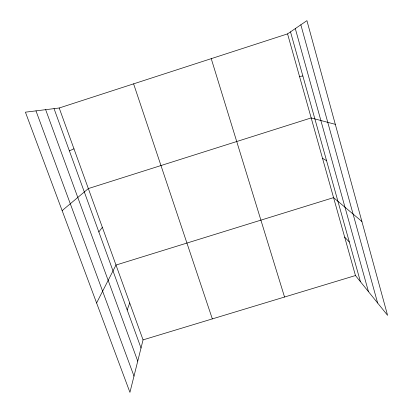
<?xml version="1.0" encoding="UTF-8"?>
<svg xmlns="http://www.w3.org/2000/svg" width="413" height="413" viewBox="0 0 413 413"><rect width="100%" height="100%" fill="white"/><g stroke="black" fill="none" stroke-linecap="round" stroke-linejoin="round"><path stroke-width="0.62" d="M59.204 107.999L143.058 339.884L129.935 392.35L25.415 112.176L59.204 107.999L287.562 33.881L306.926 20.65L387.585 315.341L355.464 275.538L287.562 33.881M127.199 309.982L129.703 302.951M96.596 302.982L115.996 265.048L333.57 197.626L361.896 221.476M98.846 231.961L102.347 227.305M62.141 210.625L88.341 188.571L311.175 117.927L335.31 124.339M69.379 150.869L73.963 148.814M143.058 339.884L355.464 275.538M299.528 76.472L302.863 75.997M322.522 158.303L326.559 160.662M344.659 237.093L349.336 242.044M35.983 110.87L133.993 376.129M45.652 109.672L137.741 361.143M54.036 108.634L141.024 348.03M133.606 83.849L212.328 318.898M211.239 58.651L284.542 297.024M290.509 31.868L360.43 281.697M295.305 28.59L368.453 291.63M300.85 24.801L377.632 303.003"/></g></svg>
